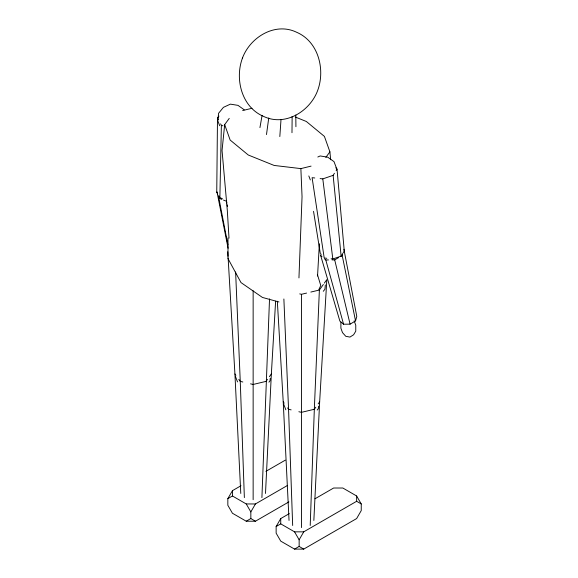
<?xml version="1.0" encoding="UTF-8"?>
<svg xmlns="http://www.w3.org/2000/svg" width="578" height="578" viewBox="0 0 578 578"><rect width="100%" height="100%" fill="white"/><g stroke="black" fill="none" stroke-linecap="round" stroke-linejoin="round"><path stroke-width="0.87" d="M288.892 501.899L255.44 521.212L246.242 521.212L232.435 513.25L227.84 505.28L227.84 498.641L232.435 495.982L232.435 490.671L240.997 485.73M253.142 499.695L253.142 290.748M314.974 498.792L333.643 488.013L342.841 488.013L356.64 495.982L361.243 503.951L361.243 510.591L356.64 518.56L303.739 549.1L294.542 549.1L280.742 541.131L276.139 533.162L276.139 526.522L280.742 523.87L280.742 518.56L289.296 513.618M301.441 527.584L301.441 294.31L306.564 293.082M218.946 116.084L217.487 118.093L216.757 191.968L217.538 193.42M291.984 132.709L292.143 116.474M222.378 198.608L219.878 197.763L221.367 125.296L220.594 123.858M298.949 277.91L302.048 196.686L300.871 168.61L311.072 166.117M261.913 497.607L269.521 298.891M310.213 525.489L314.324 409.267L319.381 290.019L323.348 284.492M265.497 493.46L271.357 373.944L275.619 301.181M313.847 520.446L319.656 401.833L326.816 279.658L324.337 283.112M317.546 276.024L319.359 243.8M279.824 136.56L280.995 119.718M270.237 378.301L269.998 380.837L268.929 382.159M325.327 284.94L324.923 289.26L323.283 291.283M318.536 406.182L318.305 408.725L317.228 410.04M229.242 118.382L224.676 124.617L222.046 150.497L227.306 210.291L229.011 238.172M266.487 134.58L268.748 117.977M259.941 127.608L262.08 115.412M343.903 249.263L356.785 316.404L355.549 320.92L350.08 324.157L343.578 324.215L339.864 321.065L320.711 255.642L321.137 254.096M355.549 320.92L342.205 255.454L342.841 253.128M318.854 289.578L320.761 285.503L317.387 274.406M227.84 498.641L232.435 490.671M246.242 521.212L250.838 518.56L250.838 511.92L255.44 503.951L287.338 485.534M276.139 526.522L280.742 518.56M294.542 549.1L299.144 546.441L299.144 539.801L303.739 531.839L356.64 501.292L356.64 495.982M331.1 258.785L332.82 258.98L341.128 256.133L333.123 175.351L334.424 173.277M336.158 170.51L337.025 169.13L335.825 167.815M341.128 256.133L342.024 254.703M343.368 252.557L344.271 251.127L337.025 169.13M267.477 379.356L266.017 381.379L253.142 384.464L250.563 383.843M269.413 376.646L271.357 373.944M315.776 407.237L314.324 409.267L301.441 412.345L298.862 411.731M318.203 403.856L319.656 401.833M325.84 157.389L329.901 151.848L324.424 136.415L306.326 121.474L295.466 117.088M332.039 259.912L334.705 259.89L338.455 257.672M340.702 256.343L342.205 255.454M265.894 471.359L285.337 460.131M317.813 157.021L320.14 155.952L327.719 157.173L333.99 161.616L336.721 168.79M320.118 178.588L322.799 178.891L333.123 175.351M242.659 110.557L252.008 108.274M310.841 292.063L319.381 290.019M324.533 258.886L325.804 259.97L328.477 259.941M232.435 495.982L246.242 503.951L255.44 503.951M280.742 523.87L294.542 531.839L303.739 531.839M314.772 177.981L312.098 177.677L324.215 258.005L326.794 258.294M300.871 168.61L274.138 165.445L248.258 154.998L230.152 140.049L224.676 124.617M299.729 293.899L301.441 294.31M242.832 382L240.26 381.379L238.801 379.356M291.139 409.881L288.559 409.267L287.591 407.916M278.979 301.969L262.434 297.446L240.997 282.577L227.992 258.597L227.992 237.919M221.367 125.296L222.956 125.838M218.419 196.665L218.889 198.24L221.959 199.461M223.498 200.067L226.562 201.289L226.851 203.051M356.64 501.292L361.243 503.951M250.838 518.56L255.44 521.212M299.144 546.441L303.739 549.1M244.248 109.806L237.984 105.362L230.398 104.141L223.419 107.349L218.571 113.302L217.863 120.954L219.683 125.737M320.711 255.642L321.989 256.726M277.332 301.217L283.227 401.833L284.195 403.184M228.137 258.063L234.921 373.944L235.896 375.295M294.542 531.839L299.144 539.801M246.242 503.951L250.838 511.92M217.487 118.093L218.26 119.53M218.708 195.595L219.878 197.763M308.811 175.95L310.328 179.939M283.711 404.246L285.828 409.809M235.412 376.357L237.529 381.921M354.155 320.768L355.766 325.255L355.766 331.158L353.606 334.778L349.936 337.09L345.789 336.302L342.501 332.632L340.89 328.145L340.89 322.242M217.711 194.302L217.003 191.932L228.086 248.265M325.804 259.97L343.578 324.215M334.705 259.89L350.08 324.157M218.889 198.24L227.942 244.935M227.14 204.814L227.421 206.577M313.536 211.331L320.349 253.778M322.799 178.891L332.82 258.98M329.901 151.848L330.667 159.752M227.768 251.777L228.028 256.264M283.227 401.833L289.036 520.446M234.921 373.944L240.78 493.46M283.877 298.985L288.559 409.267L292.67 525.489M235.614 271.992L240.26 381.379L244.364 497.607M295.799 115.008L295.922 126.705M242.485 57.988C234.61 78.976 241.647 107.14 263.568 116.388L264.182 116.684C285.467 126.452 309.952 111.236 317.611 90.63C325.493 69.642 318.456 41.479 296.536 32.231L295.922 31.935C274.629 22.166 250.151 37.382 242.485 57.988"/></g></svg>
